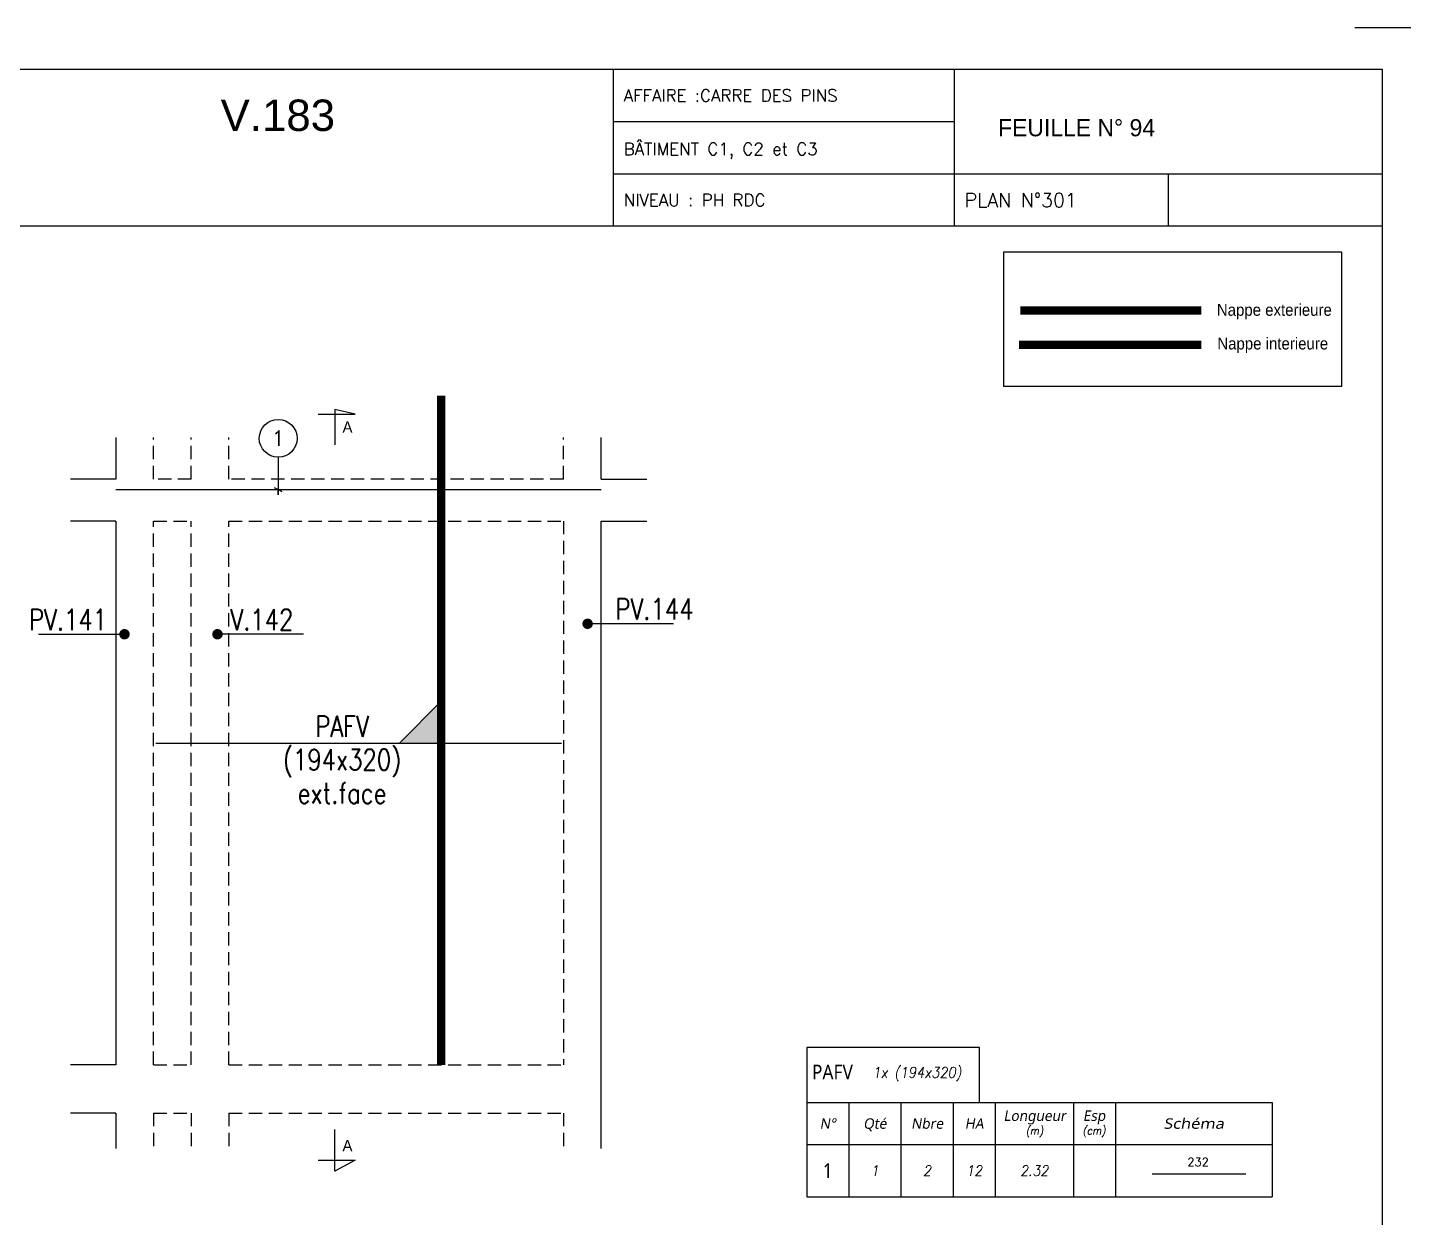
# Model space of a CAD drawing. Header units: metres. Extents: x -5618 to 118954, y -306 to 4637.
# Drawn here: x 95039 to 95697, y 1025 to 1594 of the extents above; entities that cross this region are included whole.
import ezdxf
from ezdxf.enums import TextEntityAlignment as Align

# ---------------------------------------------------------------- set-up
doc = ezdxf.new("R2010")
doc.units = ezdxf.units.M
doc.linetypes.add('CACHE', pattern=[9.524999999999999, 6.35, -3.175])
for name, color, linetype in [('COTATION', 1, 'Continuous'), ('GO-CARTOUCHE', 7, 'Continuous'), ('GO-FER-HA', 140, 'Continuous'), ('GO-TEXTE', 9, 'Continuous'), ('GO-TEXTE-FER', 3, 'Continuous'), ('STR_TS', 22, 'Continuous'), ('STR_TS_TXT', 7, 'Continuous'), ('STR_VOI-POT', 6, 'Continuous')]:
    doc.layers.add(name, color=color, linetype=linetype)
doc.layers.add('Kofragna_forma', color=7, linetype='Continuous', lineweight=70)
doc.styles.add('ARIAL', font='ARIAL.TTF')
doc.styles.add('Lucida', font='LSANSI.TTF')
doc.styles.add('schéma', font='simplex.shx')
doc.styles.add('Tableau', font='romans.shx', dxfattribs={"width": 0.9, "oblique": 10})
doc.styles.add('Tableau2', font='trebuc.TTF', dxfattribs={"width": 0.9, "oblique": 10})
doc.styles.add('TEXTE', font='romans.shx')
doc.styles.add('TEXTE TS', font='romans.shx', dxfattribs={"width": 0.7, "oblique": 15})
doc.styles.add('TEXTEBA', font='ARIAL.TTF')

# ---------------------------------------------------------------- blocks, each defined once
blk = doc.blocks.new('ime')
at = {"layer": 'COTATION', "const_width": 2.5}
blk.add_lwpolyline([(1.25, 0, -1), (-1.25, 0, -1)], format="xyb", close=True, dxfattribs=at)
at = {"layer": 'COTATION'}
blk.add_lwpolyline([(41.09158464876236, 0), (0, 0)], dxfattribs=at)
at = {"layer": 'COTATION', "color": 7, "style": 'TEXTE TS', "width": 0.8}
blk.add_attdef('NAME', (9.079526555316988, 2), '', height=10, dxfattribs=at)
blk = doc.blocks.new('mrega')
at = {"layer": 'STR_TS_TXT', "style": 'TEXTE TS', "width": 0.8}
for tag, p in [('ST10', (14.47619047619082, 0)), ('DIM', (14.47619047619082, -16)), ('NOTE', (14.47619047619082, -32))]:
    blk.add_attdef(tag, text='', height=10, dxfattribs=at).set_placement(p, align=Align.CENTER)
blk = doc.blocks.new('A$C6F247267')
blk.add_hatch(color=256).paths.add_polyline_path([(5.684341886080801e-14, -0.1999999999999886), (-0.1999999999999886, 0), (5.684341886080801e-14, 0)])
blk.add_lwpolyline([(-0.1999999999999886, 0), (5.684341886080801e-14, 0), (5.684341886080801e-14, -0.1999999999999886), (-0.1999999999999886, 0)])
blk = doc.blocks.new('Désignation')
at = {"layer": 'GO-TEXTE-FER'}
for p, q in [((0, 0.7999999999999998), (8.900000000000002, 0.7999999999999998)), ((0, 0.7999999999999998), (0, 0)), ((0.8000000000000007, 0.7999999999999998), (0.8000000000000007, 0)), ((1.800000000000001, 0.7999999999999998), (1.800000000000001, 0)), ((2.800000000000001, 0.7999999999999998), (2.800000000000001, 0)), ((3.600000000000001, 0.7999999999999998), (3.600000000000001, 0)), ((5.100000000000001, 0.7999999999999998), (5.100000000000001, 0)), ((5.900000000000002, 0.7999999999999998), (5.900000000000002, 0)), ((8.900000000000002, 0.7999999999999998), (8.900000000000002, 0)), ((0, 0), (8.900000000000002, 0))]:
    blk.add_line(p, q, dxfattribs=at)
at = {"layer": 'GO-TEXTE-FER', "style": 'Tableau2', "oblique": 10}
for s, p in [('Longueur', (4.356051620639308, 0.5496028384462006)), ('Esp', (5.494334133658599, 0.5496028384462006)), ('N°', (0.4000000000000004, 0.3999999999999995)), ('Qté', (1.300000000000001, 0.3999999999999995)), ('Nbre', (2.300000000000001, 0.3999999999999995)), ('HA', (3.200000000000001, 0.3999999999999995))]:
    blk.add_text(s, height=0.2, dxfattribs=at).set_placement(p, align=Align.MIDDLE_CENTER)
at = {"layer": 'GO-TEXTE-FER', "color": 7, "style": 'Tableau', "oblique": 10, "width": 0.9}
for s, p in [('(m)', (4.356051620639308, 0.2654942762949544)), ('(cm)', (5.494334133658599, 0.2654942762949544))]:
    blk.add_text(s, height=0.15, dxfattribs=at).set_placement(p, align=Align.MIDDLE_CENTER)
at = {"layer": 'GO-TEXTE-FER', "style": 'Tableau2', "oblique": 10, "width": 1.2}
blk.add_text('Schéma', height=0.2, dxfattribs=at).set_placement((7.400000000000002, 0.3999999999999995), align=Align.MIDDLE_CENTER)
blk = doc.blocks.new('Barre libre')
at = {"layer": 'GO-TEXTE-FER'}
for p, q in [((0, 0), (0, -1)), ((0, 0), (8.900000000000002, 0)), ((0.8000000000000007, 0), (0.8000000000000007, -1)), ((1.800000000000001, 0), (1.800000000000001, -1)), ((2.800000000000001, 0), (2.800000000000001, -1)), ((3.600000000000001, 0), (3.600000000000001, -1)), ((5.100000000000001, 0), (5.100000000000001, -1)), ((5.900000000000002, 0), (5.900000000000002, -1)), ((8.900000000000002, 0), (8.900000000000002, -1)), ((0, -1), (8.900000000000002, -1))]:
    blk.add_line(p, q, dxfattribs=at)
at = {"layer": 'GO-TEXTE-FER', "color": 1}
blk.add_line((6.602571662135945, -0.562752053263365), (8.393530367494153, -0.562752053263365), dxfattribs=at)
at = {"layer": 'GO-TEXTE-FER', "color": 1, "style": 'Tableau'}
blk.add_attdef('Longueur', text='', height=0.16, dxfattribs=at).set_placement((7.481415956780632, -0.3359449369562739), align=Align.MIDDLE_CENTER)
at = {"layer": 'GO-TEXTE-FER', "style": 'Tableau2', "width": 0.9}
blk.add_attdef('NUMERO', text='', height=0.28, dxfattribs=at).set_placement((0.4000000000000021, -0.5), align=Align.MIDDLE_CENTER)
at = {"layer": 'GO-TEXTE-FER', "style": 'Tableau', "oblique": 10, "width": 0.9}
for tag, p in [('QUANTITE', (1.300000000000001, -0.5)), ('NOMBRE', (2.300000000000001, -0.5)), ('NUANCE', (3.200000000000003, -0.5)), ('LONGUEUR', (4.350000000000001, -0.5)), ('ESPACEMENTS', (5.5, -0.5))]:
    blk.add_attdef(tag, text='', height=0.2, dxfattribs=at).set_placement(p, align=Align.MIDDLE_CENTER)

msp = doc.modelspace()

# ---------------------------------------------------------------- linework, layer by layer
for p, q in [((95318.86597714681, 1573.712045963636), (95318.86597714681, 1498.770802720698)), ((95481.83593447227, 1573.739471924041), (95481.83593447227, 1498.770802720698)), ((95318.86597714704, 1548.714545963348), (95481.8359344725, 1548.714545963348)), ((95318.86597714704, 1523.717045963408), (95481.8359344725, 1523.717045963408)), ((95481.83593447227, 1523.744471923929), (95686.6881854008, 1523.744471923929)), ((95584.17243363778, 1523.744471923929), (95584.17243363778, 1498.770802720698))]:
    msp.add_line(p, q)
for points in [[(95673.35618540109, 1593.710045963192), (95706.68618540093, 1593.710045933855), (95706.68618540093, 1560.380045933664)], [(95686.6881854008, 1498.770802720698), (94736.783185401, 1498.770802720698)]]:
    msp.add_lwpolyline(points)
msp.add_lwpolyline([(94736.783185401, 1573.712045963636), (94736.783185401, 913.7780459635113), (95686.6881854008, 913.7780459635113), (95686.6881854008, 1573.712045963636)], close=True)
at = {"layer": 'GO-FER-HA', "elevation": 281.5322691381999}
msp.add_lwpolyline([(95158.5746340939, 1388.260924805749, -512.322006256741), (95158.64534477201, 1388.260648764717), (95158.64534477201, 1370.393184388641), (95158.64534477201, 1372.793184388548), (95160.34240104687, 1371.89612811385), (95156.94828849715, 1373.690240663537)], format="xyb", dxfattribs=at)
at = {"layer": 'GO-TEXTE', "flags": 128}
for points, elevation in [([(95177.82053853427, 1408.859432786399), (95195.46827814111, 1408.853314382051), (95185.7920601363, 1411.136725301841), (95185.78515343677, 1394.215250994462)], 281.5322691381998), ([(95177.79686060478, 1052.279943624437), (95195.44460127212, 1052.279943624437), (95185.76655211055, 1046.999887730037), (95185.76655211055, 1066.921363234678)], 281.5322691381999)]:
    msp.add_lwpolyline(points, dxfattribs=dict(at, elevation=elevation))
at = {"layer": 'GO-TEXTE-FER'}
msp.add_lwpolyline([(95411.41853169957, 1079.764816272243), (95493.91853169957, 1079.764816272243), (95493.91853169957, 1106.196804235271), (95411.41853169957, 1106.196804235271)], close=True, dxfattribs=at)
at = {"layer": 'Kofragna_forma', "color": 4, "lineweight": -3}
for p, q in [((95081.0776076336, 1397.790150586869, 281.5322691381999), (95081.0776076336, 1377.790150586871, 281.5322691381999)), ((95313.12642798013, 1377.790150586871, 281.5322691381999), (95313.12642798011, 1397.790150586871, 281.5322691381999)), ((95081.07760322849, 1377.790150586871, 281.5322691381999), (95059.28441961094, 1377.790150586871, 281.5322691381999)), ((95313.12642798011, 1377.790150586871, 281.5322691381999), (95334.82212747102, 1377.790150586871, 281.5322691381999)), ((95081.07760322849, 1357.790150586871, 281.5322691381999), (95059.28441961094, 1357.790150586871, 281.5322691381999)), ((95081.0776076336, 1357.790150586871, 281.5322691381999), (95081.0776076336, 1158.787650586791, 281.5322691381999)), ((95313.12642798011, 1057.787650586791, 281.5322691381999), (95313.12642798013, 1357.790150586871, 281.5322691381999)), ((95313.12642798011, 1357.790150586871, 281.5322691381999), (95334.82212747102, 1357.790150586871, 281.5322691381999)), ((95081.07645093116, 1158.787650586791, 281.5322691381999), (95081.07645093114, 1097.787650586791, 281.5322691381999)), ((95081.07760322849, 1097.787650586791, 281.5322691381999), (95059.28441961094, 1097.787650586791, 281.5322691381999)), ((95081.07760322849, 1074.787650586791, 281.5322691381999), (95059.28441961094, 1074.787650586791, 281.5322691381999)), ((95081.07645093114, 1074.787650586792, 281.5322691381999), (95081.07645093116, 1057.787650586791, 281.5322691381999))]:
    msp.add_line(p, q, dxfattribs=at)
at = {"layer": 'Kofragna_forma', "linetype": 'CACHE', "lineweight": -3}
for p, q in [((95099.0776146968, 1377.790150586871, 281.5322691381999), (95099.0776146968, 1397.790150586869, 281.5322691381999)), ((95117.0776146968, 1377.790150586871, 281.5322691381999), (95117.0776146968, 1397.790150586871, 281.5322691381999)), ((95135.0776146968, 1377.790150586871, 281.5322691381999), (95135.0776146968, 1397.790150586871, 281.5322691381999)), ((95295.02892798005, 1377.790150586871, 281.5322691381999), (95295.02892798005, 1397.790150586871, 281.5322691381999)), ((95117.0776146968, 1377.790150586871, 281.5322691381999), (95099.07761910191, 1377.790150586871, 281.5322691381999)), ((95295.02892798005, 1377.790150586871, 281.5322691381999), (95135.0776146968, 1377.790150586871, 281.5322691381999)), ((95099.0776146968, 1097.787650586791, 281.5322691381999), (95099.0776146968, 1357.787650586791, 281.5322691381999)), ((95099.07761910191, 1357.787650586791, 281.5322691381999), (95117.0776146968, 1357.787650586791, 281.5322691381999)), ((95117.0776146968, 1097.787650586791, 281.5322691381999), (95117.0776146968, 1357.787650586791, 281.5322691381999)), ((95135.0776146968, 1097.787650586791, 281.5322691381999), (95135.0776146968, 1357.787650586791, 281.5322691381999)), ((95135.0776146968, 1357.787650586791, 281.5322691381999), (95295.02892798005, 1357.787650586791, 281.5322691381999)), ((95295.02892798005, 1357.787650586791, 281.5322691381999), (95295.02892798005, 1097.787650586791, 281.5322691381999)), ((95099.0776146968, 1097.787650586791, 281.5322691381999), (95117.0776146968, 1097.787650586791, 281.5322691381999)), ((95135.07761469678, 1097.787650586791, 281.5322691381999), (95295.02892798005, 1097.787650586791, 281.5322691381999)), ((95099.0776146968, 1074.787650586791, 281.5322691381999), (95117.0776146968, 1074.787650586791, 281.5322691381999)), ((95099.0776146968, 1074.787650586791, 281.5322691381999), (95099.0776146968, 1057.787650586791, 281.5322691381999)), ((95117.0776146968, 1074.787650586791, 281.5322691381999), (95117.0776146968, 1057.787650586791, 281.5322691381999)), ((95135.07761469678, 1074.787650586791, 281.5322691381999), (95295.02892798005, 1074.787650586791, 281.5322691381999)), ((95135.07761469678, 1074.787650586791, 281.5322691381999), (95135.07761469678, 1057.787650586791, 281.5322691381999)), ((95295.02892798005, 1074.787650586791, 281.5322691381999), (95295.02892798005, 1057.787650586791, 281.5322691381999))]:
    msp.add_line(p, q, dxfattribs=at)
at = {"layer": 'STR_TS', "color": 3}
msp.add_line((95100.0776146968, 1251.638548258992, 281.5322691381999), (95294.02892798005, 1251.638548258992, 281.5322691381999), dxfattribs=at)
at = {"layer": 'STR_TS', "color": 7}
msp.add_lwpolyline([(95505.58736459335, 1486.445730273484), (95667.13110211241, 1486.445730273484), (95667.13110211241, 1422.160350701324), (95505.58736459335, 1422.160350701324)], close=True, dxfattribs=at)
at = {"layer": 'STR_TS', "linetype": 'CACHE', "ltscale": 2, "const_width": 4}
msp.add_lwpolyline([(95600.00732669063, 1458.451324364585), (95513.44944557853, 1458.451324364585)], dxfattribs=at)
at = {"layer": 'STR_TS', "const_width": 4}
msp.add_lwpolyline([(95600.00732669063, 1441.996368096392), (95512.8879695173, 1441.996368096392)], dxfattribs=at)
at = {"layer": 'STR_TS', "linetype": 'CACHE', "ltscale": 2, "const_width": 4, "elevation": 281.5322691381999}
msp.add_lwpolyline([(95236.58303197697, 1097.787650586791), (95236.58303197696, 1417.78765058679)], dxfattribs=at)
at = {"layer": 'STR_VOI-POT'}
msp.add_line((95081.07760322849, 1372.793184388548, 281.5322691381999), (95313.12642798013, 1372.793184388552, 281.5322691381999), dxfattribs=at)

# ---------------------------------------------------------------- block references
at = {"layer": 'COTATION'}
ref = msp.add_blockref('ime', (95306.58531132265, 1308.689300285227, 281.5322691381999), dxfattribs=at)
ref.add_attrib('NAME', 'PV.144', (95319.85531406844, 1310.689300285227, 281.5322691381999), dxfattribs={"color": 7, "height": 10, "style": 'TEXTE TS', "width": 0.8})
ref = msp.add_blockref('ime', (95085.1455392416, 1303.687696369565, 281.5322691381999), dxfattribs=dict(at, xscale=-1))
ref.add_attrib('NAME', 'PV.141', (95039.43471764273, 1305.687696369565, 281.5322691381999), dxfattribs={"color": 7, "height": 10, "style": 'TEXTE TS', "width": 0.8})
ref = msp.add_blockref('ime', (95129.60670184916, 1303.687696369565, 281.5322691381999), dxfattribs=at)
ref.add_attrib('NAME', 'V.142', (95135.69847582898, 1305.687696369565, 281.5322691381999), dxfattribs={"color": 7, "height": 10, "style": 'TEXTE TS', "width": 0.8})
at = {"layer": 'GO-FER-HA', "xscale": 25, "yscale": 25, "zscale": 25}
msp.add_blockref('Désignation', (95411.41853169957, 1059.764816272243), dxfattribs=at)
at = {"layer": 'GO-TEXTE-FER', "xscale": 25, "yscale": 25, "zscale": 25}
msp.add_blockref('Barre libre', (95411.41853169957, 1059.764816272243), dxfattribs=at).add_auto_attribs({'NUMERO': '1', 'QUANTITE': '1', 'NOMBRE': '2', 'NUANCE': '12', 'Longueur': '232', 'LONGUEUR': '2.32'})
at = {"layer": 'STR_TS', "xscale": -100, "yscale": 100, "zscale": 100, "rotation": 180}
msp.add_blockref('A$C6F247267', (95236.58303197697, 1251.638548258992, 281.5322691381999), dxfattribs=at)
at = {"layer": 'STR_TS_TXT'}
ref = msp.add_blockref('mrega', (95203.64809244058, 1254.694521666558, 375.3763588509328), dxfattribs=dict(at, xscale=-1))
ref.add_attrib('NOTE', 'ext.face', dxfattribs={"height": 10, "style": 'TEXTE TS', "width": 0.8}).set_placement((95189.1719019644, 1222.694521666558, 375.3763588509328), align=Align.CENTER)
ref.add_attrib('ST10', 'PAFV', dxfattribs={"height": 10, "style": 'TEXTE TS', "width": 0.8}).set_placement((95189.1719019644, 1254.694521666558, 375.3763588509328), align=Align.CENTER)
ref.add_attrib('DIM', '(194x320)', dxfattribs={"height": 10, "style": 'TEXTE TS', "width": 0.8}).set_placement((95189.1719019644, 1238.694521666558, 375.3763588509328), align=Align.CENTER)

# ---------------------------------------------------------------- texts
for s, height, style, p in [('V.183', 15, 'ARIAL', (95131.08659022138, 1544.270758351461)), ('AFFAIRE :CARRE DES PINS', 5.832750000000001, 'schéma', (95323.86547714719, 1558.296920963462)), ('BÂTIMENT C1, C2 et C3', 5.832750000000001, 'schéma', (95323.86547714742, 1532.74392093382)), ('NIVEAU : PH RDC', 5.832750000000001, 'schéma', (95323.86547714696, 1508.301920993269)), ('PLAN N°301', 6.665999999999999, 'schéma', (95486.83543447265, 1507.885295933826))]:
    msp.add_text(s, height=height, dxfattribs=dict(style=style)).set_placement(p)
at = {"linetype": 'ByBlock', "lineweight": -3, "ltscale": 4.5}
msp.add_text('FEUILLE N° 94', height=8.2, dxfattribs=at).set_placement((95502.8359344725, 1541.717045963408))
at = {"layer": 'GO-CARTOUCHE', "color": 2, "style": 'TEXTEBA', "width": 0.9}
for s, p in [('Nappe exterieure', (95634.94499662663, 1455.897458991665)), ('Nappe interieure', (95634.17657542451, 1439.806685332489))]:
    msp.add_text(s, height=5.702400000000001, dxfattribs=at).set_placement(p, align=Align.CENTER)
at = {"layer": 'GO-FER-HA', "style": 'TEXTE'}
msp.add_text('1', height=7.199999999999999, rotation=359.9999999999544, dxfattribs=at).set_placement((95158.64534477203, 1397.317411399571, 375.5322691382), align=Align.MIDDLE_CENTER)
at = {"layer": 'GO-TEXTE', "linetype": 'Continuous', "style": 'Lucida'}
for rotation, p in [(359.9819333185179, (95189.40232755203, 1400.062657057964, 281.5322691381998)), (0.001797547041295644, (95189.38169873506, 1056.550232569962, 281.5322691381999))]:
    msp.add_text('A', height=5.319999999999999, rotation=rotation, dxfattribs=at).set_placement(p)
at = {"layer": 'GO-TEXTE-FER', "style": 'Tableau', "oblique": 10, "width": 0.9}
msp.add_text('1x (194x320)', height=5.056179772500054, dxfattribs=at).set_placement((95442.84822106909, 1091.693443329944))
at = {"layer": 'GO-TEXTE-FER', "style": 'Tableau2', "width": 0.9}
msp.add_attdef('PAFV', text='1', height=7.078651681500075, dxfattribs=at).set_placement((95423.64462377744, 1094.396614624434), align=Align.MIDDLE_CENTER)

doc.saveas('drawing.dxf')
